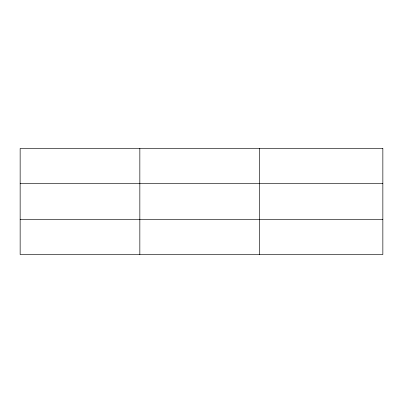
<?xml version="1.0" encoding="UTF-8"?>
<svg xmlns="http://www.w3.org/2000/svg" width="403" height="403" viewBox="0 0 403 403"><rect width="100%" height="100%" fill="white"/><g stroke="black" fill="none" stroke-linecap="round" stroke-linejoin="round"><path stroke-width="0.6" d="M139.841 254.54L139.841 148.46M259.532 254.54L259.532 148.46M20.15 183.466L382.85 183.466M20.15 219.534L382.85 219.534M382.85 148.46L382.85 254.54L20.15 254.54L20.15 148.46L382.85 148.46"/></g></svg>
